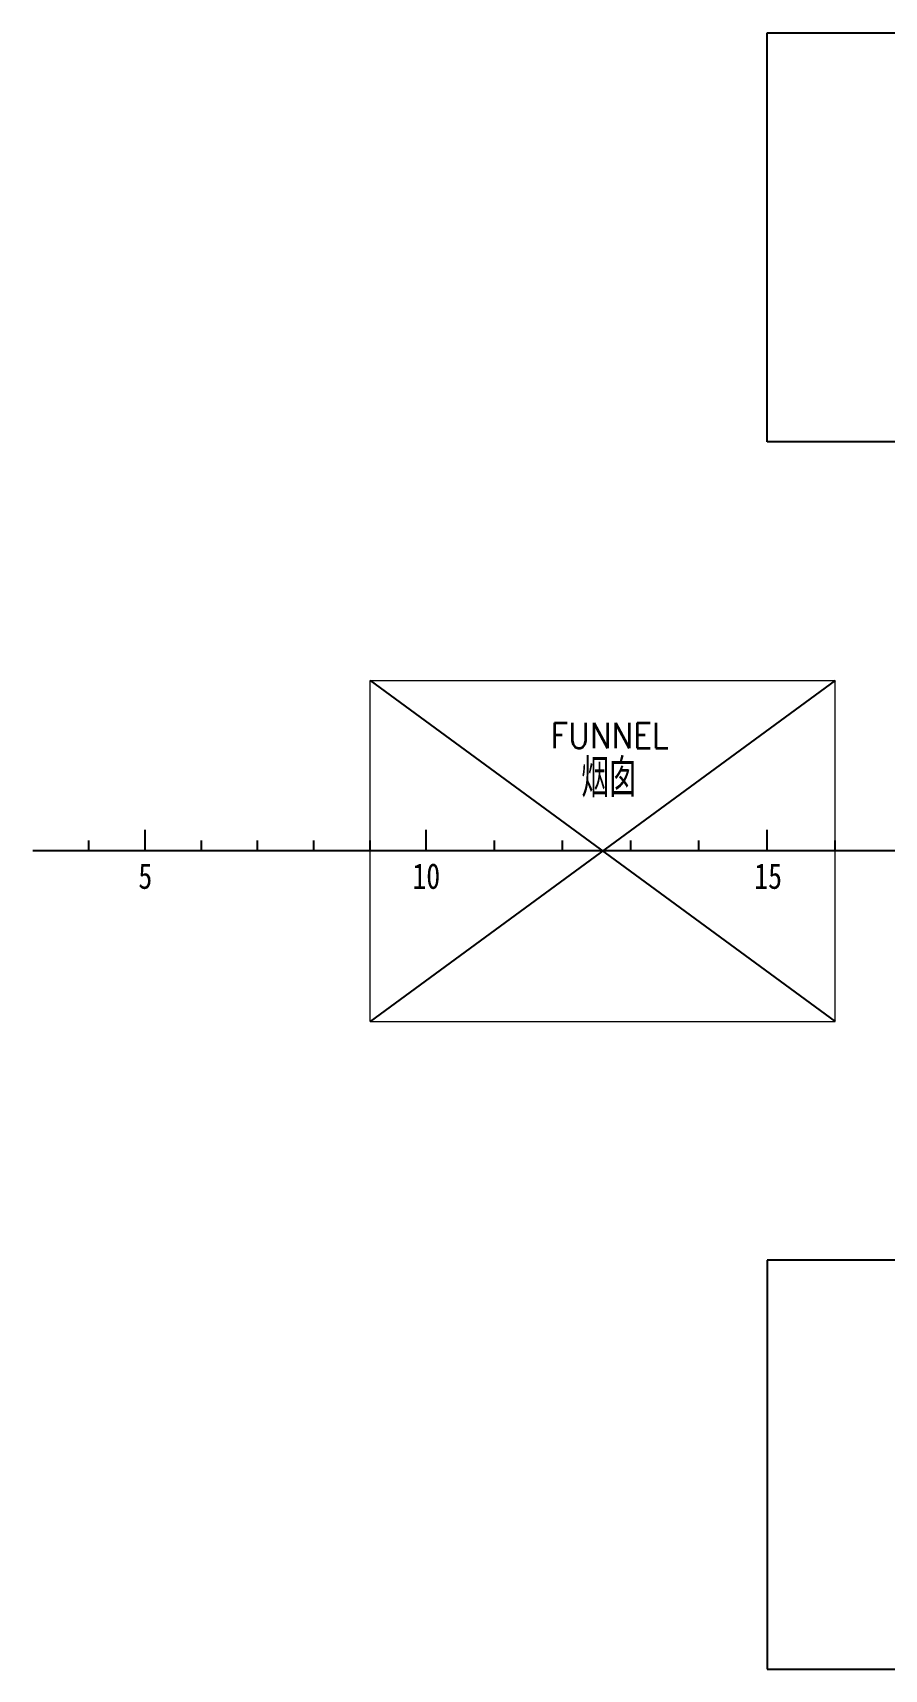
# Model space of a CAD drawing. Header units: millimetres. Extents: x -1838618 to -1600818, y -1770412 to -1553248.
# Drawn here: x -1674308 to -1664311, y -1695146 to -1675946 of the extents above; entities that cross this region are included whole.
import ezdxf
from ezdxf.enums import TextEntityAlignment as Align

# ---------------------------------------------------------------- set-up
doc = ezdxf.new("R2010")
doc.units = ezdxf.units.MM
doc.header["$LTSCALE"] = 100
doc.linetypes.add('ACAD_ISO04W100', pattern=[30, 24, -3, 0, -3])
doc.layers.add('11', color=7, linetype='Continuous')
doc.layers.add('图层2', color=2, linetype='Continuous')
doc.styles.add('ROMANS4', font='romans.shx', dxfattribs={"width": 0.8, "height": 400, "bigfont": 'hzdx.shx'})
doc.styles.add('ROMANT', font='', dxfattribs={"width": 0.8})
doc.styles.get("Standard").update_dxf_attribs({"font": 'gbenor.shx', "width": 0.9, "bigfont": 'gbcbig.shx'})
doc.styles.add('样式 1', font='gbenor.shx', dxfattribs={"bigfont": 'gbcbig.shx'})
doc.styles.get('ROMANT').set_extended_font_data('SimSun')

# ---------------------------------------------------------------- blocks, each defined once
blk = doc.blocks.new('70')
at = {"color": 4}
for p, q in [((0, 0), (0, 250)), ((3300, 0), (3300, 250)), ((7300, 0), (7300, 250)), ((11300, 0), (11300, 250)), ((15300, 0), (15300, 250)), ((19300, 0), (19300, 250)), ((23300, 0), (23300, 250)), ((23761, 283), (23573, -280)), ((-660, 0), (-660, 125)), ((0, 0), (0, 125)), ((0, 0), (0, 125)), ((660, 0), (660, 125)), ((1320, 0), (1320, 125)), ((1980, 0), (1980, 125)), ((2640, 0), (2640, 125)), ((3300, 0), (3300, 125)), ((4100, 0), (4100, 125)), ((4900, 0), (4900, 125)), ((5700, 0), (5700, 125)), ((6500, 0), (6500, 125)), ((8100, 0), (8100, 125)), ((8900, 0), (8900, 125)), ((9700, 0), (9700, 125)), ((10500, 0), (10500, 125)), ((12100, 0), (12100, 125)), ((12900, 0), (12900, 125)), ((13700, 0), (13700, 125)), ((14500, 0), (14500, 125)), ((16100, 0), (16100, 125)), ((16900, 0), (16900, 125)), ((17700, 0), (17700, 125)), ((18500, 0), (18500, 125)), ((20100, 0), (20100, 125)), ((20900, 0), (20900, 125)), ((21700, 0), (21700, 125)), ((21700, 0), (21700, 125)), ((21700, 0), (21700, 125)), ((22500, 0), (22500, 125)), ((23573, -280), (23813, -280))]:
    blk.add_line(p, q, dxfattribs=at)
at = {"color": 4, "ltscale": 100}
blk.add_line((23487, 0), (-1320, 0), dxfattribs=at)
at = {"color": 4}
blk.add_text('C', height=300, dxfattribs=at).set_placement((23514, -156))
at = {"color": 4, "style": 'ROMANT', "width": 0.8}
for s, p in [('5', (-80, -444)), ('10', (3137, -444)), ('15', (7150, -444)), ('20', (11146, -444)), ('25', (15141, -444)), ('30', (19137, -444)), ('35', (23103, -444))]:
    blk.add_text(s, height=300, dxfattribs=at).set_placement(p)
blk = doc.blocks.new('D DECK')
at = {"color": 6}
for p, q in [((-15200, 9600, 1770), (0, 9600, 1770)), ((-15200, 4800, 1770), (-15200, 9600, 1770)), ((0, 9600, 1770), (0, -9600, 1770)), ((-12000, 4800, 1770), (-15200, 4800, 1770)), ((-12000, -4800, 1770), (-12000, 4800, 1770)), ((-12000, -4800, 1770), (-15200, -4800, 1770)), ((-15200, -4800, 1770), (-15200, -9600, 1770)), ((-15200, -9600, 1770), (0, -9600, 1770))]:
    blk.add_line(p, q, dxfattribs=at)
at = {"color": 6, "lineweight": 50}
for p, q in [((-12000, 6000, 1180), (-12000, 9600, 1180)), ((-12000, 9600, 1180), (0, 9600, 1180)), ((0, 9600, 1180), (0, -9600, 1180)), ((-12000, 4800, 1180), (-12000, 6000, 1180)), ((-12000, -4800, 1180), (-12000, 4800, 1180)), ((-12000, -9600, 1180), (-12000, -6000, 1180)), ((-12000, -9600, 1180), (0, -9600, 1180))]:
    blk.add_line(p, q, dxfattribs=at)
at = {"color": 2}
blk.add_line((0, 0, 1180), (0, 125, 1180), dxfattribs=at)
at = {"layer": '图层2', "color": 2}
blk.add_line((0, 0, 1180), (0, 125, 1180), dxfattribs=at)
blk.add_line((0, 0, 1180), (0, 125, 1180), dxfattribs=at)

msp = doc.modelspace()

# ---------------------------------------------------------------- linework, layer by layer
at = {"color": 9, "linetype": 'ACAD_ISO04W100', "ltscale": 50}
for p, q in [((-1670347.9, -1683545.7), (-1664887.9, -1687545.7)), ((-1664887.9, -1683545.7), (-1670347.9, -1687545.7))]:
    msp.add_line(p, q, dxfattribs=at)
at = {"layer": '11', "color": 6, "linetype": 'Continuous', "lineweight": 20}
for p, q in [((-1670347.9, -1687545.7), (-1670347.9, -1683545.7)), ((-1670347.9, -1683545.7), (-1664887.9, -1683545.7)), ((-1664887.9, -1687545.7), (-1664887.9, -1683545.7)), ((-1670347.9, -1687545.7), (-1664887.9, -1687545.7))]:
    msp.add_line(p, q, dxfattribs=at)

# ---------------------------------------------------------------- block references
at = {"color": 7}
for name, p in [('D DECK', (-1650487.9, -1685545.7, -1180)), ('70', (-1672987.9, -1685545.7))]:
    msp.add_blockref(name, p, dxfattribs=at)

# ---------------------------------------------------------------- texts
at = {"color": 2, "style": 'ROMANS4', "width": 0.9}
msp.add_text('FUNNEL', height=300, dxfattribs=at).set_placement((-1667535.7, -1684190.7), align=Align.MIDDLE)
at = {"color": 2, "style": '样式 1'}
msp.add_text('烟囱', height=450, dxfattribs=at).set_placement((-1667544, -1684666.2), align=Align.MIDDLE)

doc.saveas('drawing.dxf')
